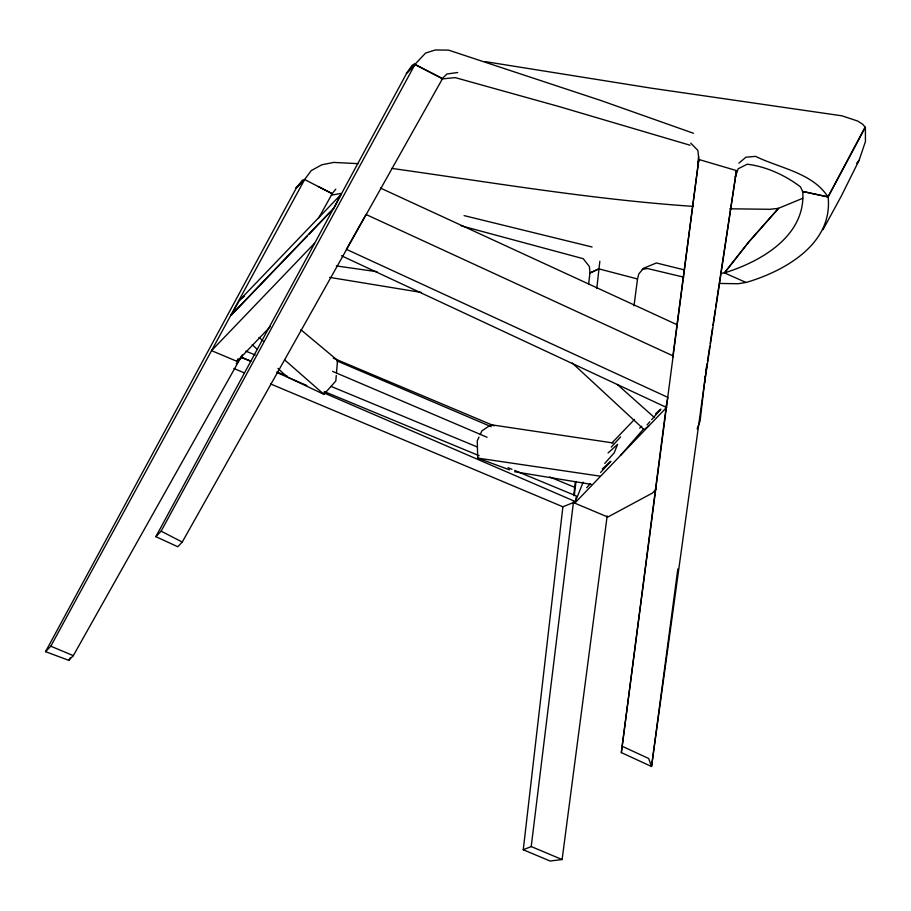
<?xml version="1.0" encoding="UTF-8"?>
<svg xmlns="http://www.w3.org/2000/svg" width="911" height="911" viewBox="0 0 911 911"><rect width="100%" height="100%" fill="white"/><g stroke="black" fill="none" stroke-linecap="round" stroke-linejoin="round"><path stroke-width="1.37" d="M823.009 229.674L841.274 196.138L859.107 160.29L865.45 141.512L865.393 127.21L828.122 196.958C833.098 243.909 784.827 271.079 746.063 282.49L724.496 272.89L720.533 273.414M336.273 375.491L335.806 380.992L323.94 394.349L287.147 376.938L277.901 368.397M336.501 372.736L337.525 360.369L300.881 329.736M698.6 156.362L697.689 165.87L698.885 159.493L697.849 150.372L690.754 143.164M596.785 288.571L599.837 261.286M607.17 515.865L562.11 859.54L550.085 861.02L523.267 849.747L562.896 506.789L575.604 501.688L576.31 495.971L514.613 470.406M588.608 284.289L589.918 273.015L598.869 268.859L637.518 278.971L638.816 273.881L643.542 268.255L656.398 262.972L684.503 269.952M704.898 379.659L700.081 421.087L697.131 428.899M523.267 849.747L531.227 846.558L573.577 501.141M574.272 495.504L576.003 481.407M573.645 495.709L575.342 482.056M634.01 305.811L637.518 278.971M707.038 364.457L651.536 766.504L621.336 752.6L666.431 404.996M621.336 752.6L698.817 159.471L736.475 170.585L704.556 382.962M672.705 357.26L698.817 159.471M677.83 568.942L651.536 766.504L648.655 758.487L622.407 746.382M704.852 378.669L705.239 375.97M705.626 373.259L706.982 363.796M707.471 361.656L709.783 346.26M710.204 343.458L712.527 328.062M712.949 325.261L715.272 309.865M715.693 307.075L736.441 170.573L735.325 176.905L738.206 168.74L747.282 164.208C766.288 166.565 785.328 175.288 800.553 186.937L802.557 191.424L828.122 196.958M314.489 243.339L211.557 350.655L237.019 361.36L238.044 358.775M656.375 488.9L652.572 492.988L607.819 517.038L574.773 503.145L583.154 482.147M479.015 437.075L477.273 440.799L477.683 458.096L509.431 469.814M480.165 434.581L481.908 430.857L491.018 424.742L613.103 442.962M333.756 208.505L341.238 194.191L239.468 300.311L231.2 315.217L307.132 236.211M729.813 208.79L769.932 209.291L778.563 208.334L748.888 241.95L724.461 272.879C761.232 261.537 805.984 235.755 802.762 191.469L827.962 196.924L865.086 127.141L862.751 124.295L857.763 121.072L841.958 115.822L650.75 88.082L485.13 61.606M242.315 354.926L73.313 655.647L68.815 660.338L45.55 651.672L296.041 188.509L304.638 179.535L311.198 170.619L321.765 164.811L333.711 162.42L358.114 163.65M155.861 536.659L406.591 73.449L414.96 64.51L442.495 78.688L182.257 542.056L177.759 546.737L155.861 536.659L161.122 531.17L414.96 64.51M335.795 189.135L332.185 193.713L304.638 179.535L50.811 646.195L45.55 651.672M318.406 218.481L332.23 193.667L318.417 186.618M68.815 660.338L70.204 657.856M724.461 272.879L748.432 242.269L778.495 208.312L802.659 198.336M856.545 163.536L859.107 160.29M302.646 179.957L295.756 188.338L304.627 179.524M236.177 363.694L241.54 357.283L250.73 361.086M620.55 455.409L643.439 429.127M647.095 424.925L649.839 421.77M651.672 419.675L660.828 409.164L655.533 413.913M693.476 133.268L600.77 100.472L448.542 50.116L435.264 49.98L425.562 53.089L406.34 73.484L412.136 65.285L414.403 64.021M604.756 463.414L614.196 452.881L617.59 444.397L608.058 452.938M611.281 447.107L620.573 436.938M586.684 487.727L590.396 483.65M600.611 472.467L610.837 461.285L602.365 468.88M230.631 315.593L333.312 208.539M237.019 361.36L270.442 326.502M611.976 442.905L634.511 419.413M574.773 503.145L666.772 407.217M309.102 234.161L329.816 212.616M639.647 428.147L641.765 426.257M738.912 163.171L745.915 157.204L755.549 156.362C779.668 168.193 812.669 172.828 827.962 196.924M239.468 300.311L244.501 296.052M648.279 426.223L644.134 429.605L572.267 363.022M598.869 268.859L589.986 273.015L589.383 266.513L583.211 258.69L461.114 225.791M331.376 195.159L340.805 193.462M642.255 269.417L647.448 268.506L683.728 277.16M745.938 282.433L738.297 283.72L719.644 283.458M457.743 72.516L446.971 73.985L442.302 78.517L414.539 64.191M441.459 78.995L455.204 77.617L558.466 106.393L690.048 145.225M240.857 357.328L250.684 361.234M693.146 206.376C592.048 199.509 492.02 182.485 391.776 168.398M336.387 265.944L376.995 271.706M477.683 458.096L599.825 476.111M329.668 277.388L421.406 292.454M514.726 471.761L591.137 484.322M464.109 215.611L592.093 247.006M245.947 351.156L255.148 354.96M331.422 386.549L477.375 447.005M549.709 476.965L574.693 487.317M276.99 371.973L287.489 376.323M324.248 391.548L479.163 455.728M508.042 467.696L511.982 469.324M333.255 358.148L494.183 425.858M233.899 368.511L244.387 372.918M270.601 383.941L562.896 506.789M531.227 846.558L562.11 859.54M50.811 646.195L73.313 655.647M336.831 360.858L491.234 426.712M332.606 371.392L487.1 437.28M276.773 372.508L306.791 385.49M323.758 392.823L575.604 501.688M380.491 188.087L677.306 324.84M673.229 355.962L365.983 214.461L346.374 249.318L667.843 397.367L666.135 407.297L341.443 255.74M161.122 531.17L182.257 542.056M258.997 337.389L263.256 341.124M284.551 359.799L323.94 394.349M617.259 384.419L654.451 417.557M252.188 344.665L257.323 349.414"/></g></svg>
